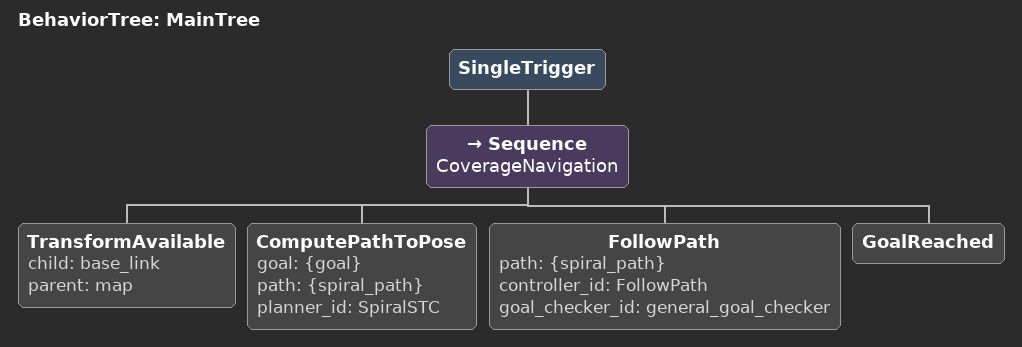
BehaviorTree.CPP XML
<root main_tree_to_execute="MainTree">
  <BehaviorTree ID="MainTree">
    <SingleTrigger>
      <Sequence name="CoverageNavigation">
        <!-- 0. Checks if a TF transform is available -->
        <TransformAvailable child="base_link" parent="map"/>
        <!-- 1. Plan the path -->
        <ComputePathToPose goal="{goal}" path="{spiral_path}" planner_id="SpiralSTC"/>
        <!-- 2. Follow the path -->
        <FollowPath path="{spiral_path}" controller_id="FollowPath" goal_checker_id="general_goal_checker"/>
        <GoalReached/>
      </Sequence>
    </SingleTrigger>
  </BehaviorTree>
</root>
